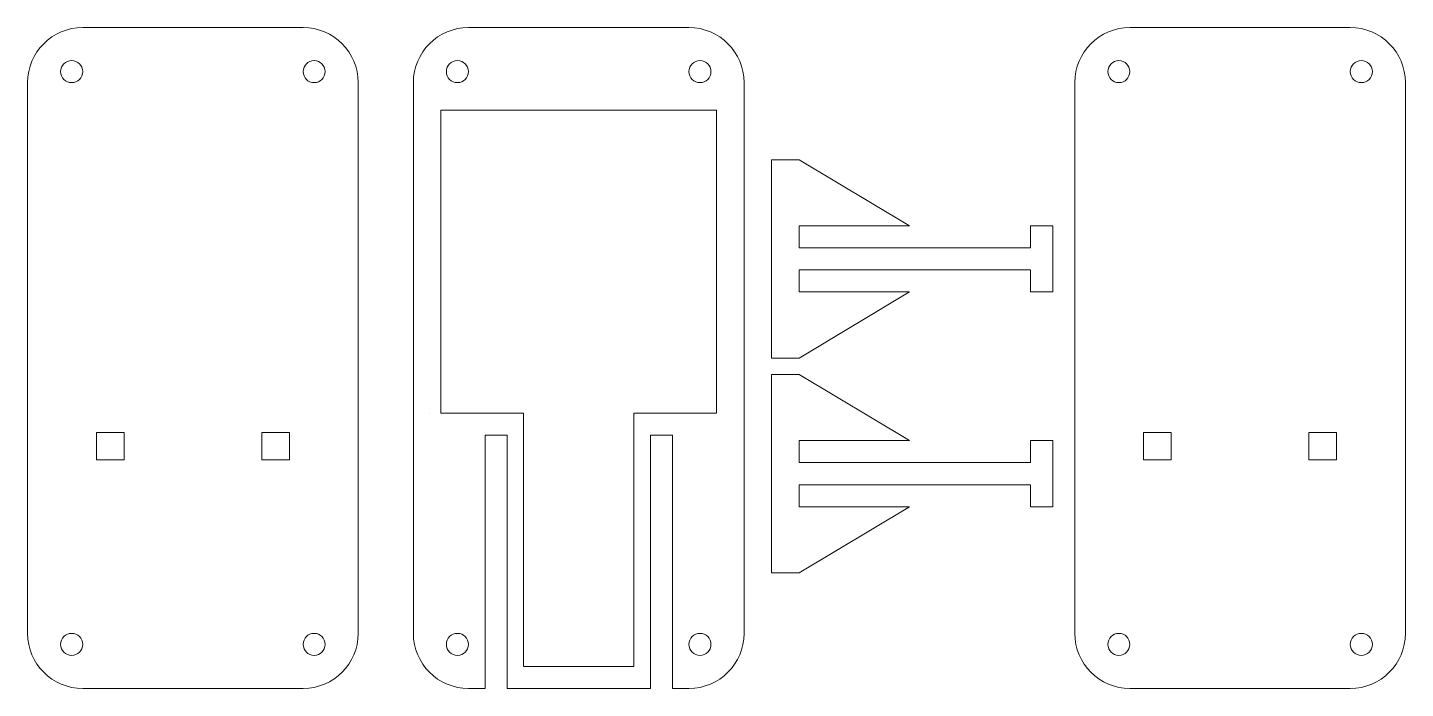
# Model space of a CAD drawing. Header units: millimetres. Extents: x 0 to 250, y 0 to 120.
import ezdxf

# ---------------------------------------------------------------- set-up
doc = ezdxf.new("R2010")
doc.units = ezdxf.units.MM
doc.layers.get('0').update_dxf_attribs({"linetype": 'CONTINUOUS', "lineweight": 0, "true_color": 0xffffff})

msp = doc.modelspace()

# ---------------------------------------------------------------- linework, layer by layer
for p, q in [((10, 120), (50, 120)), ((80, 120), (120, 120)), ((200, 120), (240, 120)), ((0, 10), (0, 110)), ((60, 110), (60, 10)), ((70, 10), (70, 110)), ((130, 110), (130, 10)), ((190, 10), (190, 110)), ((250, 110), (250, 10)), ((125, 105), (75, 105)), ((75, 105), (75, 50)), ((125, 50), (125, 105)), ((135, 96), (135, 60)), ((140, 96), (135, 96)), ((160, 84), (140, 96)), ((140, 80), (140, 84)), ((140, 84), (160, 84)), ((186, 84), (182, 84)), ((182, 84), (182, 80)), ((186, 72), (186, 84)), ((182, 80), (140, 80)), ((140, 72), (140, 76)), ((140, 76), (182, 76)), ((182, 76), (182, 72)), ((140, 60), (160, 72)), ((160, 72), (140, 72)), ((182, 72), (186, 72)), ((135, 60), (140, 60)), ((135, 57), (135, 21)), ((140, 57), (135, 57)), ((160, 45), (140, 57)), ((73, 50), (73, 50)), ((90, 50), (75, 50)), ((90, 50), (90, 4)), ((110, 4), (110, 50)), ((110, 50), (125, 50)), ((12.5, 46.5), (17.5, 46.5)), ((12.5, 41.5), (12.5, 46.5)), ((17.5, 46.5), (17.5, 41.5)), ((42.5, 46.5), (42.5, 41.5)), ((42.5, 46.5), (47.5, 46.5)), ((47.5, 46.5), (47.5, 41.5)), ((83, 0), (83, 46)), ((83, 46), (87, 46)), ((87, 46), (87, 0)), ((113, 46), (117, 46)), ((113, 46), (113, 0)), ((117, 46), (117, 0)), ((140, 41), (140, 45)), ((140, 45), (160, 45)), ((186, 45), (182, 45)), ((182, 45), (182, 41)), ((186, 33), (186, 45)), ((202.5, 46.5), (207.5, 46.5)), ((202.5, 41.5), (202.5, 46.5)), ((207.5, 46.5), (207.5, 41.5)), ((232.5, 46.5), (232.5, 41.5)), ((232.5, 46.5), (237.5, 46.5)), ((237.5, 46.5), (237.5, 41.5)), ((12.5, 41.5), (17.5, 41.5)), ((47.5, 41.5), (42.5, 41.5)), ((182, 41), (140, 41)), ((202.5, 41.5), (207.5, 41.5)), ((237.5, 41.5), (232.5, 41.5)), ((140, 33), (140, 37)), ((140, 37), (182, 37)), ((182, 37), (182, 33)), ((140, 21), (160, 33)), ((160, 33), (140, 33)), ((182, 33), (186, 33)), ((135, 21), (140, 21)), ((90, 4), (110, 4)), ((50, 0), (10, 0)), ((43, 0), (17, 0)), ((83, 0), (80, 0)), ((113, 0), (87, 0)), ((120, 0), (117, 0)), ((240, 0), (200, 0)), ((233, 0), (207, 0))]:
    msp.add_line(p, q)
for centre in [(8, 112), (52, 112), (78, 112), (122, 112), (198, 112), (242, 112), (8, 8), (52, 8), (78, 8), (198, 8), (122, 8), (242, 8)]:
    msp.add_circle(centre, 2)
for centre, start, end in [((10, 110), 90, 180), ((50, 110), 0, 90), ((80, 110), 90, 180), ((120, 110), 360, 90), ((200, 110), 90, 180), ((240, 110), 0, 90), ((10, 10), 180, 270), ((50, 10), 270, 0), ((80, 10), 180, 270), ((120, 10), 270, 360), ((200, 10), 180, 270), ((240, 10), 270, 0)]:
    msp.add_arc(centre, 10, start, end)

doc.saveas('drawing.dxf')
